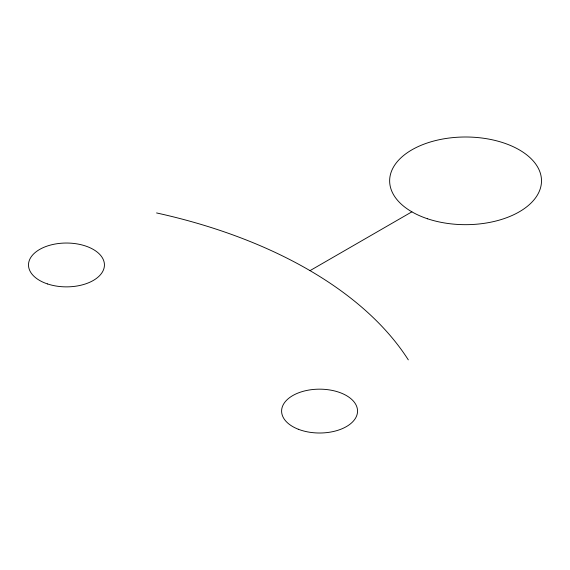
<?xml version="1.0" encoding="UTF-8"?>
<svg xmlns="http://www.w3.org/2000/svg" width="570" height="570" viewBox="0 0 570 570"><rect width="100%" height="100%" fill="white"/><g stroke="black" fill="none" stroke-linecap="round" stroke-linejoin="round"><path stroke-width="0.85" d="M310.016 270.643L411.882 211.833M156.558 212.938A432.188 249.525 0 0 1 408.305 359.862M427.607 218.802A75.931 43.84 0 0 0 541.5 180.833A75.931 43.84 0 0 0 427.607 142.871A75.931 43.84 0 0 0 427.607 218.802M298.295 429.239A37.962 21.917 0 0 0 357.447 412.651A37.962 21.917 0 0 0 302.991 391.369A37.962 21.917 0 0 0 298.295 429.239M47.481 283.931A37.962 21.917 0 0 0 104.431 264.95A37.962 21.917 0 0 0 47.481 245.969A37.962 21.917 0 0 0 47.481 283.931"/></g></svg>
